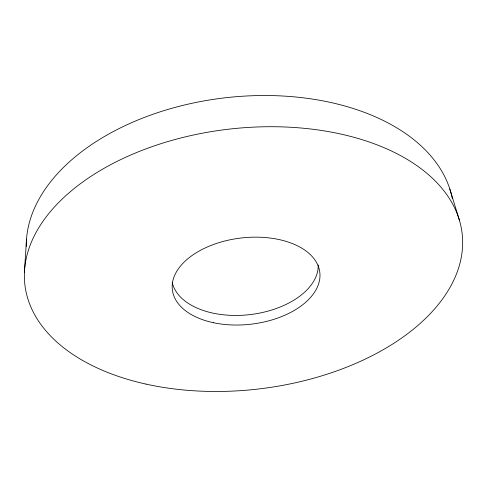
<?xml version="1.0" encoding="UTF-8"?>
<svg xmlns="http://www.w3.org/2000/svg" width="487" height="487" viewBox="0 0 487 487"><rect width="100%" height="100%" fill="white"/><g stroke="black" fill="none" stroke-linecap="round" stroke-linejoin="round"><path stroke-width="0.73" d="M24.423 272.111L26.517 239.172M449.824 189.023L459.515 220.587M26.286 246.428A214.706 133.109 -6.7 0 1 226.138 97.686A214.706 133.109 -6.7 0 1 452.277 198.373M318.23 265.007A73.64 43.678 -6.7 0 1 250.148 314.584A73.64 43.678 -6.7 0 1 172.203 282.314M145.881 384.073A220.13 130.766 -6.7 0 0 462.236 234.417A220.13 130.766 -6.7 0 0 122.383 158.799A220.13 130.766 -6.7 0 0 145.881 384.073M213.416 322.704A74.243 43.38 -6.7 0 0 319.831 272.556A74.243 43.38 -6.7 0 0 205.003 248.035A74.243 43.38 -6.7 0 0 213.416 322.704"/></g></svg>
